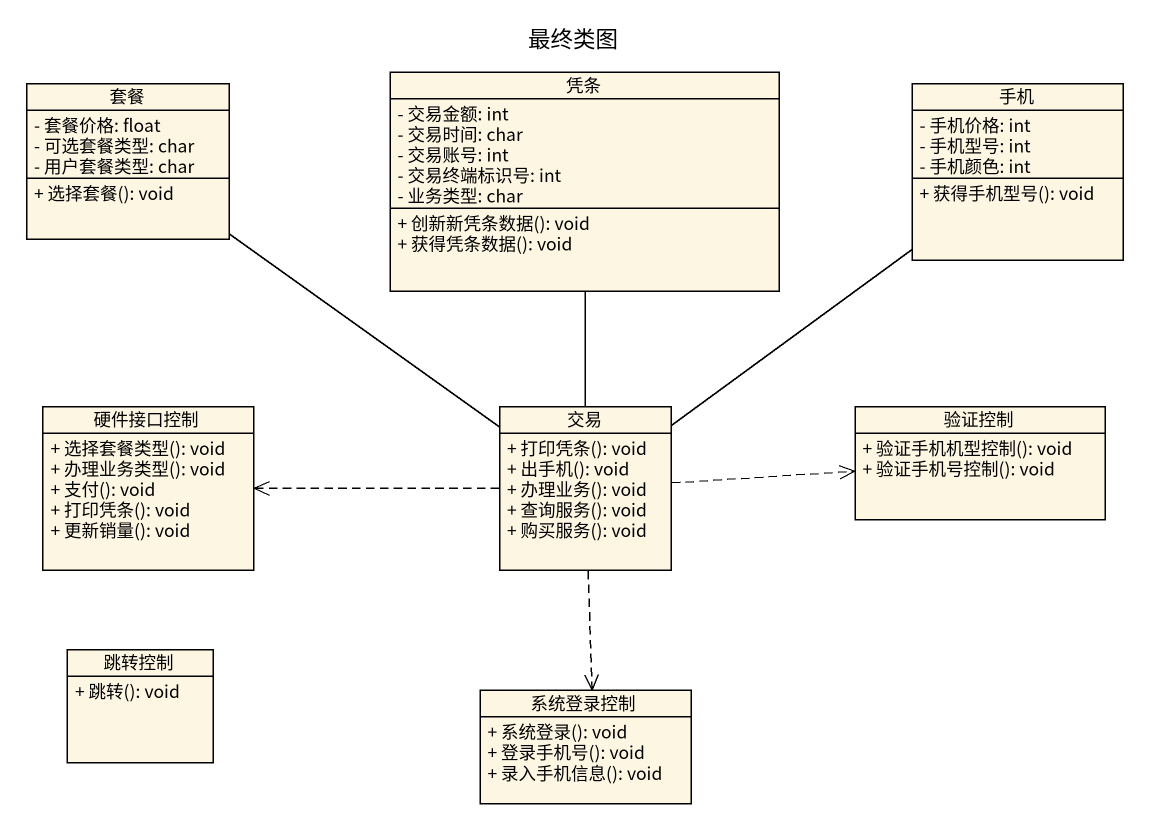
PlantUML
@startuml
title 最终类图
hide circle
hide empty members
skinparam classAttributeIconSize 0
class 套餐 {
  - 套餐价格: float
  - 可选套餐类型: char
  - 用户套餐类型: char
  + 选择套餐(): void
}
class 凭条 {
  - 交易金额: int
  - 交易时间: char
  - 交易账号: int
  - 交易终端标识号: int
  - 业务类型: char
  + 创新新凭条数据(): void
  + 获得凭条数据(): void
}
class 手机 {
  - 手机价格: int
  - 手机型号: int
  - 手机颜色: int
  + 获得手机型号(): void
}
class 硬件接口控制 {
  + 选择套餐类型(): void
  + 办理业务类型(): void
  + 支付(): void
  + 打印凭条(): void
  + 更新销量(): void
}
class 交易 {
  + 打印凭条(): void
  + 出手机(): void
  + 办理业务(): void
  + 查询服务(): void
  + 购买服务(): void
}
class 验证控制 {
  + 验证手机机型控制(): void
  + 验证手机号控制(): void
}
class 跳转控制 {
  + 跳转(): void
}
class 系统登录控制 {
  + 系统登录(): void
  + 登录手机号(): void
  + 录入手机信息(): void
}
套餐 -- 交易
凭条 -- 交易
交易 -up- 手机
交易 .left.> 硬件接口控制
交易 .right.> 验证控制
交易 ..> 系统登录控制
@enduml
